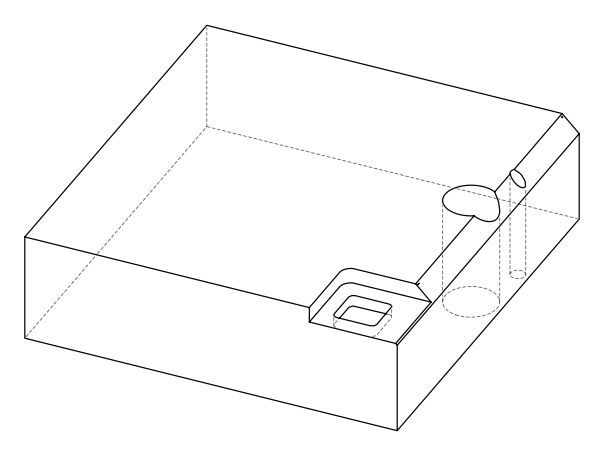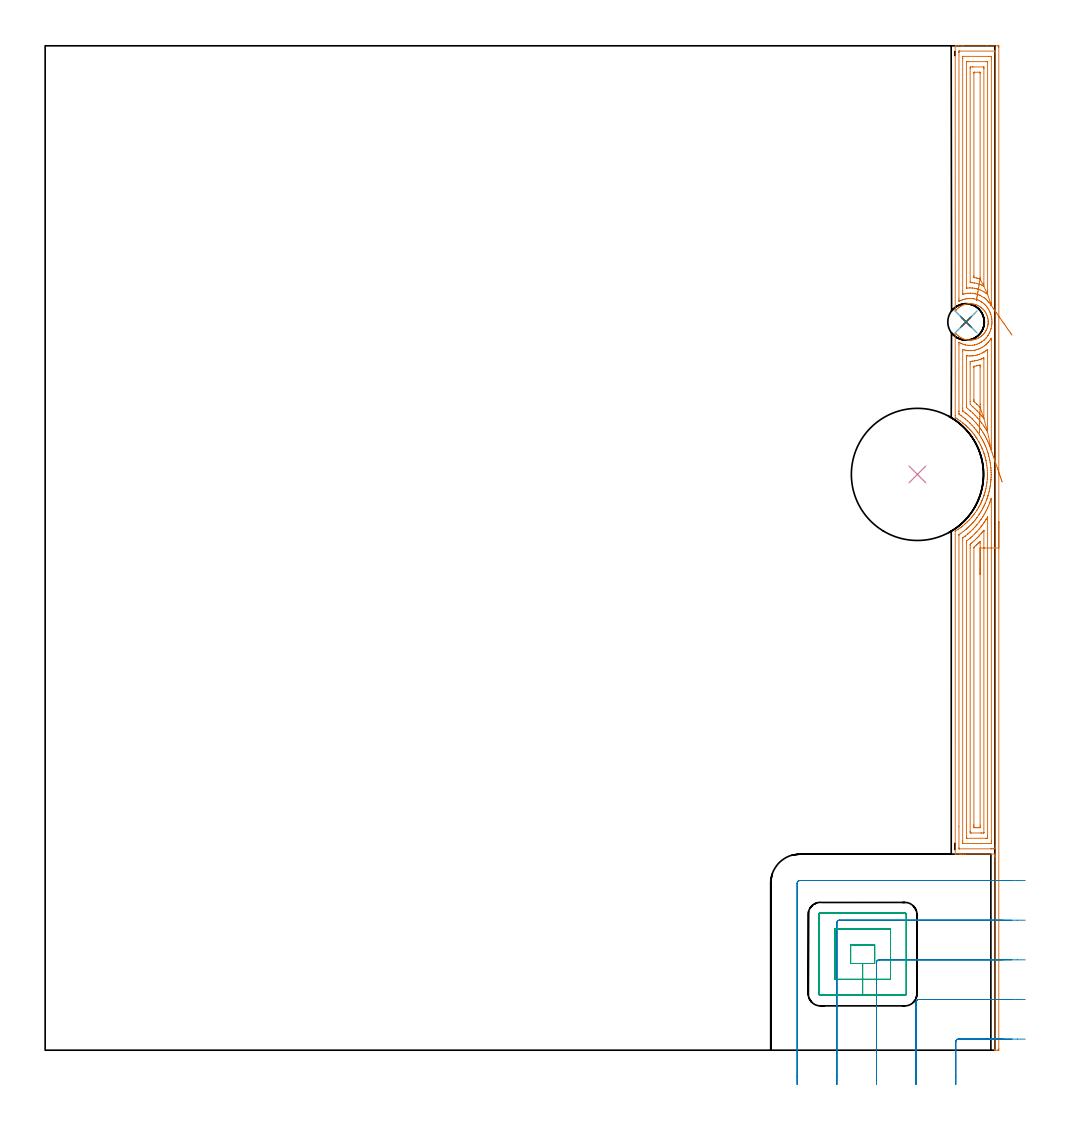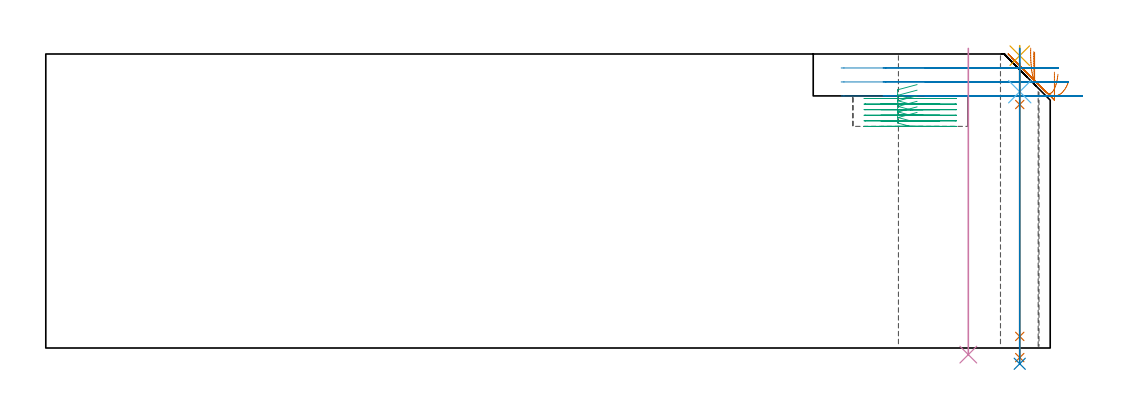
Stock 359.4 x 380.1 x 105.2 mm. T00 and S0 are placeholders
(PLAN: 8 operations, 7 tool changes, 23.2 min)
(1 AREA_MILL | FG_CHAMFER_SURFACE | UGT0205_001 | 14.86 min | 50200 mm3)
(2 MILL_CORNER_NOTCH_RECTANGULAR | CORNER_NOTCH_RECTANGULAR | UGT0201_104 | Follow Part, ap 5, ae 75% | 3.3 min | 85439 mm3)
(3 MILL_RECTANGULAR_POCKET | POCKET_RECTANGULAR_STRAIGHT | UGT0201_126 | Follow Part, ap 2, ae 75% | 3.52 min | 17321 mm3)
(4 INDEXABLE_INSERT_DRILL_THROUGH_HOLE_FROM_SOLID | STEP1HOLE | NXT0302_038 | 0.44 min | 204720 mm3)
(5 SPOT_DRILL | STEP1HOLE_1 | NXT0321_9005460120000 | 0.03 min | 0 mm3)
(6 DRILL_BLIND_HOLE_INTO_CENTER | STEP1HOLE_1 | NXT0301_061 | 0.06 min | 441 mm3)
(7 GUN_DRILL_THROUGH_HOLE | STEP1HOLE_1 | UGT0307_005 | 0.51 min | 4991 mm3)
(8 DRILL_TO_ENLARGE_THROUGH_HOLE | STEP1HOLE_1 | UGT0301_271 | 0.45 min | 9447 mm3)
(TOOL UGT0205_001 | Chamfer Mill 20 x 3 x 45 deg. | D20 FL50 Z2)
(TOOL UGT0201_104 | End Mill 20 mm | D20 FL22 Z2)
(TOOL UGT0201_126 | Carbide End Mill 8.0 | D8 FL15 Z4)
(TOOL NXT0302_038 | Index. Insert Drill 50mm [880-D5000L50-04] | D50 PA176 FL200 Z2)
(TOOL NXT0321_9005460120000 | NC Spot Drill, 142deg, 12mm, Carbide, Uncoated | D12 PA142 FL30 Z2)
(TOOL NXT0301_061 | Carbide Drill 9mm [860.1-0900-027A1-MM 2214] | D9 PA140 FL47 Z2)
(TOOL UGT0307_005 | Gun Drill 8.3 mm | D8.3 PA130 FL24 Z1)
(TOOL UGT0301_271 | Twist Drill 13.8 mm | D13.8 PA118 FL108 Z2)
(OP 1 AREA_MILL)
G17 G21 G94 G90
T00 M6
G54
G17 G0 G90 X360.9 Y200.05 S1061 M3
G43 Z115.2 H0
Z98.7
G94 G1 Y200.012 Z97.828 F250.
Y199.898 Z96.964
Y199.709 Z96.112
Y199.447 Z95.28
Y199.113 Z94.474
Y198.71 Z93.7
Y198.241 Z92.964
Y197.71 Z92.272
Y197.121 Z91.629
Y196.478 Z91.04
Y195.786 Z90.509
Y195.05 Z90.04
Y194.276 Z89.637
Y193.47 Z89.303
Y192.638 Z89.041
Y191.786 Z88.852
Y190.922 Z88.738
Y190.05 Z88.7
Y0.432
X360.896 Y0.174 Z88.704
X360.891 Y0.003 Z88.705
X360.87 Y0.001 Z88.726
X360.701 Y0. Z88.895
X360.53 Z89.064
X359.598 Z90.001
X359.497 Y0.004 Z90.095
X359.402 Y0.01 Z90.188
X359.4 Y0.174 Z90.2
Y73.18
X359.399 Y73.223 Z90.183
X359.395 Y73.229 Z90.181
X359.394 Y73.236 Z90.183
Y73.271 Z90.19
X359.392 Y73.282 Z90.187
X359.393 Y73.287 Z90.184
X359.396 Y73.292 Z90.185
X359.4 Y73.334 Z90.2
Y73.344
Y73.357
X359.392 Y73.363 Z90.186
X359.395 Y73.366 Z90.192
Y73.378 Z90.193
X359.392 Y73.385 Z90.192
X359.394 Y73.391 Z90.187
X359.399 Y73.396 Z90.19
X359.4 Y73.411 Z90.199
Y73.412 Z90.2
X359.388 Y73.444 Z90.187
X359.399 Y73.705 Z90.199
Y74.2
X348.272 Z101.322
X347.665 Z101.932
X347.396 Z102.2
X346.79 Z102.807
X346.521 Z103.075
X345.983 Z103.617
X344.627 Z104.972
X344.511 Y74.203 Z105.081
X344.402 Y74.21 Z105.189
X344.4 Y74.337 Z105.2
Y196.305
X344.403 Y196.419 Z105.189
X344.459 Y196.463 Z105.136
X344.468 Y196.468 Z105.127
X344.609 Y196.557 Z104.99
X345.361 Y197.033 Z104.239
X345.498 Y197.123 Z104.102
X345.606 Y197.195 Z103.993
X346.251 Y197.651 Z103.348
X346.444 Y197.794 Z103.155
X346.521 Y197.851 Z103.076
X346.612 Y197.918 Z102.987
X346.842 Y198.088 Z102.757
X346.959 Y198.181 Z102.637
X347.111 Y198.299 Z102.488
X347.142 Y198.324 Z102.457
X347.937 Y198.981 Z101.661
X348.032 Y199.064 Z101.566
X348.272 Y199.283 Z101.328
X348.598 Y199.581 Z101.001
X348.71 Y199.685 Z100.886
X348.923 Y199.878 Z100.676
X349.585 Y200.548 Z100.011
X349.789 Y200.752 Z99.811
X349.814 Y200.777 Z99.786
X350.461 Y201.502 Z99.135
X350.604 Y201.66 Z98.996
X350.704 Y201.777 Z98.895
X350.899 Y202.02 Z98.699
X350.974 Y202.113 Z98.624
X351.329 Y202.551 Z98.271
X351.595 Y202.897 Z98.004
X351.993 Y203.446 Z97.605
X352.485 Y204.165 Z97.113
X352.597 Y204.339 Z97.
X352.65 Y204.426 Z96.946
X352.784 Y204.644 Z96.811
X353.148 Y205.233 Z96.45
X353.339 Y205.562 Z96.26
X353.376 Y205.627 Z96.223
X353.65 Y206.134 Z95.948
X353.709 Y206.248 Z95.89
X353.878 Y206.58 Z95.719
X354.102 Y207.017 Z95.497
X354.109 Y207.031 Z95.49
X354.266 Y207.362 Z95.332
X354.446 Y207.766 Z95.154
X354.509 Y207.912 Z95.087
X354.513 Y207.921 Z95.083
X354.673 Y208.306 Z94.926
X354.698 Y208.367 Z94.901
X354.877 Y208.805 Z94.72
X355.068 Y209.3 Z94.532
X355.157 Y209.536 Z94.441
X355.212 Y209.698 Z94.385
X355.215 Y209.708 Z94.382
X355.277 Y209.897 Z94.323
X355.308 Y209.995 Z94.291
X355.357 Y210.154 Z94.238
X355.477 Y210.525 Z94.122
X355.498 Y210.591 Z94.101
X355.538 Y210.73 Z94.062
X355.569 Y210.84 Z94.03
X355.625 Y211.048 Z93.967
X355.753 Y211.495 Z93.841
X355.861 Y211.912 Z93.738
X355.894 Y212.043 Z93.705
X355.977 Y212.377 Z93.62
X356.047 Y212.689 Z93.55
X356.16 Y213.27 Z93.439
X356.182 Y213.401 Z93.417
X356.235 Y213.729 Z93.36
X356.31 Y214.175 Z93.287
X356.379 Y214.684 Z93.22
X356.429 Y215.057 Z93.169
X356.512 Y215.962 Z93.078
X356.548 Y216.509 Z93.044
X356.569 Y216.843 Z93.021
Y216.856 Z93.02
X356.588 Y217.289 Z93.008
X356.594 Y217.75 Z93.001
Y218.182 Z93.004
X356.582 Y218.643 Z93.012
X356.538 Y219.522 Z93.06
X356.459 Y220.43 Z93.133
X356.353 Y221.324 Z93.242
X356.214 Y222.217 Z93.384
X356.152 Y222.553 Z93.447
X356.05 Y223.094 Z93.546
X356.046 Y223.111 Z93.55
X355.948 Y223.55 Z93.649
X355.836 Y224.004 Z93.76
X355.715 Y224.45 Z93.885
X355.596 Y224.881 Z94.002
X355.544 Y225.048 Z94.054
X355.451 Y225.345 Z94.143
X355.38 Y225.581 Z94.218
X355.32 Y225.774 Z94.277
X355.314 Y225.791 Z94.282
X355.158 Y226.263 Z94.442
X355.058 Y226.53 Z94.541
X355.007 Y226.667 Z94.592
X354.693 Y227.448 Z94.905
X354.647 Y227.56 Z94.948
X354.639 Y227.578 Z94.956
X354.535 Y227.821 Z95.063
X354.445 Y228.025 Z95.151
X354.401 Y228.127 Z95.196
X354.261 Y228.453 Z95.339
X354.028 Y228.919 Z95.568
X353.807 Y229.365 Z95.792
X353.375 Y230.175 Z96.222
X353.338 Y230.239 Z96.259
X353.326 Y230.259 Z96.271
X352.805 Y231.132 Z96.794
X352.674 Y231.34 Z96.926
X352.486 Y231.636 Z97.114
X352.358 Y231.829 Z97.242
X352.223 Y232.025 Z97.377
X352.198 Y232.061 Z97.402
X351.888 Y232.493 Z97.708
X351.584 Y232.918 Z98.013
X351.218 Y233.386 Z98.379
X350.878 Y233.812 Z98.72
X350.705 Y234.023 Z98.895
X350.64 Y234.097 Z98.96
X350.407 Y234.366 Z99.193
X350.105 Y234.705 Z99.493
X349.813 Y235.02 Z99.785
X349.809 Y235.025 Z99.789
X349.254 Y235.598 Z100.344
X348.926 Y235.918 Z100.674
X348.71 Y236.121 Z100.886
X348.619 Y236.208 Z100.979
X348.61 Y236.216 Z100.989
X348.312 Y236.491 Z101.288
X348.184 Y236.603 Z101.416
X348.032 Y236.736 Z101.567
X347.649 Y237.063 Z101.949
X347.396 Y237.271 Z102.2
X347.262 Y237.384 Z102.337
X347.233 Y237.407 Z102.367
X347.142 Y237.479 Z102.458
X346.251 Y238.153 Z103.348
X346.122 Y238.247 Z103.477
X346.083 Y238.276 Z103.515
X345.361 Y238.767 Z104.238
X345.048 Y238.971 Z104.551
X344.733 Y239.17 Z104.865
X344.694 Y239.194 Z104.905
X344.563 Y239.278 Z105.036
X344.403 Y239.381 Z105.189
X344.4 Y240.088 Z105.2
Y271.361
X344.406 Y271.546 Z105.192
X344.497 Y271.44 Z105.103
X344.561 Y271.362 Z105.039
X344.593 Y271.321 Z105.007
X344.965 Y270.898 Z104.635
X345.361 Y270.496 Z104.239
X345.435 Y270.428 Z104.165
X345.836 Y270.111 Z103.764
X346.252 Y269.819 Z103.348
X346.714 Y269.535 Z102.886
X346.926 Y269.426 Z102.674
X347.142 Y269.326 Z102.458
X347.585 Y269.147 Z102.015
X348.033 Y268.996 Z101.567
X348.477 Y268.88 Z101.123
X348.923 Y268.794 Z100.677
X349.368 Y268.738 Z100.232
X349.814 Y268.711 Z99.786
X350.26 Y268.714 Z99.34
X350.705 Y268.746 Z98.895
X351.151 Y268.806 Z98.449
X351.595 Y268.896 Z98.005
X352.043 Y269.019 Z97.557
X352.486 Y269.173 Z97.114
X352.89 Y269.344 Z96.71
X353.287 Y269.535 Z96.313
X353.377 Y269.586 Z96.223
X353.828 Y269.872 Z95.772
X354.251 Y270.174 Z95.349
X354.267 Y270.186 Z95.333
X354.323 Y270.232 Z95.275
X354.401 Y270.298 Z95.193
X354.562 Y270.428 Z95.034
X354.867 Y270.72 Z94.733
X355.049 Y270.911 Z94.55
X355.158 Y271.025 Z94.442
X355.406 Y271.321 Z94.194
X355.569 Y271.549 Z94.03
X355.72 Y271.761 Z93.878
X355.861 Y271.982 Z93.738
X356.008 Y272.214 Z93.591
X356.048 Y272.285 Z93.551
X356.248 Y272.693 Z93.351
X356.427 Y273.108 Z93.173
X356.579 Y273.552 Z93.021
X356.591 Y273.595 Z93.009
X356.702 Y274.001 Z92.895
X356.71 Y274.042 Z92.886
X356.794 Y274.446 Z92.805
X356.824 Y274.667 Z92.774
X356.853 Y274.894 Z92.74
X356.855 Y274.936 Z92.736
X356.885 Y275.34 Z92.71
Y275.614 Z92.705
X356.886 Y275.717 Z92.706
X356.887 Y275.746 Z92.708
X356.885 Y275.787 Z92.705
X356.883 Y275.801
X356.862 Y276.234 Z92.737
X356.806 Y276.68 Z92.792
X356.719 Y277.128 Z92.88
X356.708 Y277.17 Z92.891
X356.603 Y277.573 Z92.997
X356.444 Y278.036 Z93.154
X356.267 Y278.466 Z93.329
X356.048 Y278.913 Z93.551
X355.919 Y279.139 Z93.681
X355.781 Y279.359 Z93.818
X355.478 Y279.776 Z94.119
X355.157 Y280.179 Z94.442
X355.093 Y280.252 Z94.506
X355.05 Y280.297 Z94.549
X354.897 Y280.455 Z94.703
X354.691 Y280.649 Z94.906
X354.58 Y280.744 Z95.015
X354.401 Y280.899 Z95.193
X354.319 Y280.971 Z95.279
X354.267 Y281.017 Z95.332
X354.185 Y281.08 Z95.415
X354.101 Y281.145 Z95.499
X353.743 Y281.387 Z95.857
X353.377 Y281.608 Z96.223
X352.935 Y281.834 Z96.665
X352.475 Y282.039 Z97.125
X352.037 Y282.183 Z97.563
X351.595 Y282.304 Z98.005
X351.151 Y282.394 Z98.449
X350.705 Y282.454 Z98.895
X350.26 Y282.486 Z99.34
X349.814 Y282.489 Z99.786
X349.368 Y282.462 Z100.232
X348.923 Y282.406 Z100.677
X348.477 Y282.32 Z101.123
X348.033 Y282.203 Z101.567
X347.527 Y282.039 Z102.073
X347.142 Y281.87 Z102.458
X346.692 Y281.644 Z102.908
X346.252 Y281.383 Z103.348
X345.9 Y281.145 Z103.7
X345.627 Y280.929 Z103.973
X345.361 Y280.697 Z104.239
X344.909 Y280.252 Z104.691
X344.684 Y279.991 Z104.916
X344.573 Y279.85 Z105.027
X344.485 Y279.747 Z105.112
X344.403 Y279.653 Z105.189
X344.4 Y279.85 Z105.2
Y379.926
X344.403 Y380.09 Z105.188
X344.542 Y380.097 Z105.051
X344.688 Y380.1 Z104.912
X344.964 Z104.636
X345.645 Z103.95
X346.861 Z102.735
X347.396 Z102.198
X356.456 Z93.141
X360.53 Z89.067
X360.801 Y380.097 Z88.796
X360.892 Y380.09 Z88.706
X360.899 Y379.997 Z88.699
X360.9 Y379.479 Z88.7
Y190.05
X359.486 Z90.114
Y77.465
X359.485 Y76.745 Z90.115
X359.483 Y76.571 Z90.117
X359.479 Y76.22 Z90.121
X359.137 Y76.206 Z90.463
X358.779 Y76.202 Z90.821
X358.267 Y76.2 Z91.333
X357.904 Z91.696
X346.008 Z103.592
X345.869 Y76.203 Z103.731
X345.846 Y76.205 Z103.754
X345.825 Y76.209 Z103.775
X345.821 Y76.237 Z103.779
X345.817 Y76.396 Z103.783
X345.815 Y76.571 Z103.785
X345.814 Y84.619 Z103.786
X345.815 Y194.878 Z103.785
X345.816 Y195.058 Z103.784
X345.819 Y195.102 Z103.781
X345.821 Y195.12 Z103.779
X345.831 Y195.13 Z103.769
X345.883 Y195.169 Z103.717
X346.244 Y195.411 Z103.356
X346.408 Y195.526 Z103.192
X346.521 Y195.606 Z103.079
X347.433 Y196.268 Z102.167
X347.482 Y196.305 Z102.118
X347.924 Y196.66 Z101.676
X348.272 Y196.942 Z101.328
X348.411 Y197.057 Z101.189
X348.58 Y197.198 Z101.02
X348.884 Y197.467 Z100.716
X349.148 Y197.703 Z100.452
X349.349 Y197.887 Z100.251
X349.571 Y198.092 Z100.029
X349.803 Y198.316 Z99.797
X350.023 Y198.533 Z99.577
X350.247 Y198.757 Z99.353
X350.471 Y198.985 Z99.129
X350.681 Y199.208 Z98.919
X350.899 Y199.443 Z98.701
X351.103 Y199.67 Z98.497
X351.289 Y199.879 Z98.311
X351.516 Y200.143 Z98.084
X351.774 Y200.449 Z97.826
X351.919 Y200.625 Z97.681
X352.037 Y200.772 Z97.563
X352.309 Y201.12 Z97.291
X352.65 Y201.561 Z96.95
X352.695 Y201.62 Z96.905
X352.728 Y201.666 Z96.872
X353.399 Y202.624 Z96.201
X353.425 Y202.662 Z96.175
X353.526 Y202.816 Z96.074
X353.77 Y203.203 Z95.83
X353.926 Y203.453 Z95.674
X354.108 Y203.753 Z95.492
X354.401 Y204.241 Z95.199
X354.44 Y204.307 Z95.16
X354.462 Y204.347 Z95.138
X354.749 Y204.885 Z94.851
X354.938 Y205.24 Z94.662
X355.008 Y205.377 Z94.592
X355.277 Y205.907 Z94.323
X355.35 Y206.059 Z94.25
X355.385 Y206.134 Z94.215
X355.624 Y206.672 Z93.976
X355.78 Y207.027 Z93.82
X355.846 Y207.183 Z93.754
X355.892 Y207.293 Z93.708
X356.149 Y207.924 Z93.451
X356.389 Y208.573 Z93.211
X356.475 Y208.814 Z93.125
X356.614 Y209.236 Z92.986
X356.766 Y209.708 Z92.834
X356.802 Y209.823 Z92.798
X356.828 Y209.912 Z92.772
X357.028 Y210.606 Z92.572
X357.208 Y211.311 Z92.392
X357.253 Y211.495 Z92.347
X357.377 Y212.032 Z92.223
X357.449 Y212.388 Z92.151
X357.523 Y212.776 Z92.077
X357.614 Y213.282 Z91.986
X357.637 Y213.418 Z91.963
X357.655 Y213.535 Z91.945
X357.748 Y214.175 Z91.852
X357.766 Y214.316 Z91.834
X357.857 Y215.069 Z91.743
X357.862 Y215.112 Z91.738
X357.904 Y215.54 Z91.696
X357.934 Y215.931 Z91.666
X357.936 Y215.962 Z91.664
X357.985 Y216.773 Z91.615
X357.988 Y216.856 Z91.612
X358.007 Y217.644 Z91.593
Y217.75
X358. Y218.545 Z91.6
X357.996 Y218.643 Z91.604
X357.958 Y219.481 Z91.642
X357.955 Y219.537 Z91.645
X357.904 Y220.235 Z91.696
X357.887 Y220.43 Z91.713
X357.885 Y220.449 Z91.715
X357.787 Y221.324 Z91.813
X357.771 Y221.459 Z91.829
X357.659 Y222.217 Z91.941
X357.613 Y222.514 Z91.987
X357.506 Y223.111 Z92.094
X357.41 Y223.614 Z92.19
X357.324 Y224.004 Z92.276
X357.138 Y224.785 Z92.462
X357.108 Y224.898 Z92.492
X357.028 Y225.191 Z92.572
X356.854 Y225.791 Z92.746
X356.778 Y226.046 Z92.822
X356.574 Y226.685 Z93.026
X356.332 Y227.395 Z93.268
X356.263 Y227.578 Z93.337
X356.152 Y227.864 Z93.448
X355.95 Y228.368 Z93.65
X355.907 Y228.472 Z93.693
X355.719 Y228.914 Z93.881
X355.516 Y229.365 Z94.084
X355.277 Y229.88 Z94.323
X355.129 Y230.184 Z94.471
X355.091 Y230.259 Z94.509
X354.891 Y230.653 Z94.709
X354.62 Y231.153 Z94.98
X354.401 Y231.546 Z95.199
X354.104 Y232.046 Z95.496
X353.619 Y232.845 Z95.981
X353.558 Y232.94 Z96.042
X353.526 Y232.988 Z96.074
X352.935 Y233.833 Z96.665
X352.65 Y234.229 Z96.95
X352.27 Y234.727 Z97.33
X351.774 Y235.349 Z97.826
X351.548 Y235.62 Z98.052
X350.899 Y236.357 Z98.701
X350.756 Y236.514 Z98.844
X350.023 Y237.27 Z99.577
X349.886 Y237.407 Z99.714
X349.148 Y238.098 Z100.452
X348.925 Y238.301 Z100.675
X348.272 Y238.854 Z101.328
X347.86 Y239.194 Z101.74
X347.396 Y239.548 Z102.204
X346.677 Y240.088 Z102.923
X346.521 Y240.196 Z103.079
X346.198 Y240.417 Z103.402
X345.977 Y240.571 Z103.623
X345.935 Y240.603 Z103.665
X345.821 Y240.696 Z103.779
X345.818 Y240.805 Z103.782
X345.816 Y240.981 Z103.784
X345.814 Y241.702 Z103.786
Y241.875
Y266.894
X345.815 Y267.614 Z103.785
X345.818 Y267.787 Z103.782
X345.821 Y267.867 Z103.779
X345.824 Y267.891 Z103.776
X345.854 Y267.877 Z103.746
X345.889 Y267.858 Z103.711
X346.013 Y267.787 Z103.587
X346.521 Y267.52 Z103.079
X346.985 Y267.314 Z102.615
X347.396 Y267.164 Z102.204
X347.768 Y267.041 Z101.832
X348.263 Y266.903 Z101.337
X348.307 Y266.894 Z101.293
X349.148 Y266.767 Z100.452
X349.29 Y266.748 Z100.31
X350.023 Y266.722 Z99.577
X350.192 Z99.408
X350.899 Y266.772 Z98.701
X351.007 Y266.783 Z98.593
X351.685 Y266.894 Z97.915
X351.759 Y266.909 Z97.841
X351.774 Y266.913 Z97.826
X352.44 Y267.108 Z97.16
X352.65 Y267.181 Z96.95
X353.081 Y267.348 Z96.519
X353.526 Y267.548 Z96.074
X353.685 Y267.624 Z95.915
X353.99 Y267.787 Z95.61
X354.243 Y267.949 Z95.357
X354.401 Y268.055 Z95.199
X354.764 Y268.311 Z94.836
X355.252 Y268.681 Z94.348
X355.266 Y268.692 Z94.334
X355.277 Y268.703 Z94.323
X355.713 Y269.129 Z93.887
X356.143 Y269.584 Z93.457
X356.152 Y269.596 Z93.448
X356.525 Y270.088 Z93.075
X356.796 Y270.468 Z92.804
X356.855 Y270.556 Z92.745
X356.889 Y270.61 Z92.711
X357.028 Y270.84 Z92.572
X357.215 Y271.171 Z92.385
X357.308 Y271.362 Z92.292
X357.5 Y271.774 Z92.1
X357.7 Y272.255 Z91.9
X357.734 Y272.342 Z91.866
X357.756 Y272.406 Z91.844
X357.904 Y272.859 Z91.696
X357.966 Y273.085 Z91.634
X357.982 Y273.149 Z91.618
X358.129 Y273.812 Z91.471
X358.172 Y274.042 Z91.428
X358.247 Y274.586 Z91.353
X358.273 Y274.936 Z91.327
X358.296 Y275.429 Z91.304
X358.297 Y275.829 Z91.303
X358.268 Y276.351 Z91.332
X358.23 Y276.723 Z91.37
X358.194 Y277.016 Z91.406
X358.131 Y277.384 Z91.469
X358.084 Y277.616 Z91.516
X357.904 Y278.346 Z91.696
X357.852 Y278.51 Z91.748
X357.825 Y278.59 Z91.775
X357.643 Y279.082 Z91.957
X357.511 Y279.403 Z92.089
X357.4 Y279.652 Z92.2
X357.139 Y280.183 Z92.461
X357.074 Y280.297 Z92.526
X357.028 Y280.373 Z92.572
X356.707 Y280.862 Z92.893
X356.469 Y281.191 Z93.131
X356.152 Y281.592 Z93.448
X355.93 Y281.853 Z93.67
X355.705 Y282.084 Z93.895
X355.277 Y282.476 Z94.323
X355.014 Y282.704 Z94.586
X354.662 Y282.978 Z94.938
X354.506 Y283.085 Z95.094
X354.401 Y283.153 Z95.199
X353.961 Y283.427 Z95.639
X353.526 Y283.648 Z96.074
X353.058 Y283.871 Z96.542
X352.65 Y284.024 Z96.95
X352.421 Y284.105 Z97.179
X351.774 Y284.278 Z97.826
X351.28 Y284.376 Z98.32
X350.899 Y284.427 Z98.701
X350.306 Y284.476 Z99.294
X350.023 Y284.478 Z99.577
X349.447 Y284.459 Z100.153
X349.148 Y284.432 Z100.452
X348.664 Y284.364 Z100.936
X348.272 Y284.289 Z101.328
X347.945 Y284.205 Z101.655
X347.396 Y284.041 Z102.204
X347.271 Y283.999 Z102.329
X346.935 Y283.871 Z102.665
X346.65 Y283.74 Z102.95
X346.521 Y283.677 Z103.079
X346.06 Y283.448 Z103.54
X345.821 Y283.331 Z103.779
X345.816 Y283.697 Z103.784
X345.815 Y283.871 Z103.785
X345.814 Y284.592 Z103.786
X345.815 Y377.519 Z103.785
X345.816 Y377.692 Z103.784
X345.82 Y378.052 Z103.78
X345.821 Y378.088 Z103.779
X345.882 Y378.092 Z103.718
X345.988 Y378.097 Z103.612
X346.122 Y378.099 Z103.478
X359.256 Z90.344
X359.426 Y378.094 Z90.174
X359.457 Y378.09 Z90.143
X359.479 Y378.083 Z90.121
X359.48 Y378.045 Z90.12
X359.484 Y377.866 Z90.116
X359.485 Y377.692 Z90.115
X359.486 Y376.971 Z90.114
Y190.05
X358.072 Z91.528
X358.071 Y79.252 Z91.529
X358.07 Y79.081 Z91.53
X358.064 Y78.358 Z91.536
X358.052 Y78.207 Z91.548
X357.028 Y78.2 Z92.572
X347.55 Y78.201 Z102.05
X347.396 Y78.205 Z102.204
X347.248 Y78.21 Z102.352
X347.236 Y78.358 Z102.364
X347.233 Y78.525 Z102.367
X347.229 Y79.252 Z102.371
Y79.423
Y192.902
X347.231 Y193.624 Z102.369
X347.233 Y193.791 Z102.367
X347.235 Y193.848 Z102.365
X347.268 Y193.887 Z102.332
X347.396 Y193.984 Z102.204
X347.699 Y194.209 Z101.901
X348.117 Y194.518 Z101.483
X348.205 Y194.586 Z101.395
X348.272 Y194.638 Z101.328
X349.182 Y195.376 Z100.418
X349.223 Y195.411 Z100.377
X349.652 Y195.79 Z99.948
X350.023 Y196.122 Z99.577
X350.118 Y196.208 Z99.482
X350.222 Y196.305 Z99.378
X350.899 Y196.962 Z98.701
X351.016 Y197.078 Z98.584
X351.134 Y197.198 Z98.466
X351.774 Y197.879 Z97.826
X351.97 Y198.092 Z97.63
X352.291 Y198.458 Z97.309
X352.65 Y198.874 Z96.95
X352.7 Y198.934 Z96.9
X352.743 Y198.985 Z96.857
X353.483 Y199.923 Z96.117
X353.526 Y199.98 Z96.074
X353.855 Y200.436 Z95.745
X354.097 Y200.772 Z95.503
X354.223 Y200.955 Z95.377
X354.401 Y201.219 Z95.199
X354.692 Y201.666 Z94.908
X354.921 Y202.029 Z94.679
X355.277 Y202.604 Z94.323
X355.583 Y203.141 Z94.017
X355.757 Y203.453 Z93.843
X355.897 Y203.714 Z93.703
X356.152 Y204.2 Z93.448
X356.202 Y204.296 Z93.398
X356.227 Y204.347 Z93.373
X356.493 Y204.893 Z93.107
X356.656 Y205.24 Z92.944
X356.774 Y205.5 Z92.826
X357.028 Y206.077 Z92.572
X357.045 Y206.117 Z92.555
X357.052 Y206.134 Z92.548
X357.3 Y206.75 Z92.3
X357.409 Y207.027 Z92.191
X357.547 Y207.391 Z92.053
X357.742 Y207.921 Z91.858
X357.784 Y208.042 Z91.816
X357.904 Y208.404 Z91.696
X358.003 Y208.713 Z91.597
X358.036 Y208.814 Z91.564
X358.05 Y208.85 Z91.55
X358.059 Y208.873 Z91.541
X358.065 Y208.841 Z91.535
X358.068 Y208.814 Z91.532
X358.071 Y208.684 Z91.529
Y208.643
X358.072 Y190.05 Z91.528
X356.657 Z92.943
Y81.039
X356.656 Y80.525 Z92.944
X356.653 Y80.352 Z92.947
X356.651 Y80.223 Z92.949
X356.563 Y80.21 Z93.037
X356.152 Y80.201 Z93.448
X356.098 Y80.2 Z93.502
X349.094 Z100.506
X348.74 Y80.207 Z100.86
X348.658 Y80.21 Z100.942
X348.65 Y80.261 Z100.95
X348.648 Y80.323 Z100.952
X348.644 Y80.659 Z100.956
X348.643 Y84.989 Z100.957
Y191.837
X348.645 Y192.35 Z100.955
X348.647 Y192.541 Z100.953
X348.65 Y192.63 Z100.95
X348.761 Y192.731 Z100.839
X349.466 Y193.299 Z100.134
X349.864 Y193.624 Z99.736
X349.951 Y193.698 Z99.649
X350.023 Y193.76 Z99.577
X350.421 Y194.112 Z99.179
X350.875 Y194.518 Z98.725
X351.801 Y195.411 Z97.799
X352.22 Y195.85 Z97.38
X352.653 Y196.302 Z96.947
X353.479 Y197.246 Z96.121
X353.526 Y197.302 Z96.074
X353.875 Y197.735 Z95.725
X354.16 Y198.092 Z95.44
X354.267 Y198.229 Z95.333
X354.401 Y198.404 Z95.199
X354.647 Y198.734 Z94.953
X354.831 Y198.985 Z94.769
X355.018 Y199.249 Z94.582
X355.277 Y199.618 Z94.323
X355.382 Y199.772 Z94.218
X355.453 Y199.879 Z94.147
X355.731 Y200.309 Z93.869
X356.026 Y200.772 Z93.574
X356.075 Y200.851 Z93.525
X356.152 Y200.978 Z93.448
X356.59 Y201.707 Z93.01
X356.609 Y201.737 Z92.991
X356.644 Y201.788 Z92.956
X356.651 Y201.717 Z92.949
X356.654 Y201.666 Z92.946
X356.656 Y201.374 Z92.944
X356.657 Y201.151 Z92.943
Y190.05
X355.243 Z94.357
X355.242 Y82.396 Z94.358
X355.241 Y82.289 Z94.359
X355.239 Y82.236 Z94.361
X355.237 Y82.216 Z94.363
X355.218 Y82.21 Z94.382
X355.011 Y82.203 Z94.589
X354.401 Y82.201 Z95.199
X354.139 Y82.2 Z95.461
X350.636 Y82.201 Z98.964
X350.177 Y82.207 Z99.423
X350.072 Y82.21 Z99.528
X350.064 Y82.392 Z99.536
X350.057 Y82.791 Z99.543
Y82.826
Y190.084
X350.061 Y190.944 Z99.539
X350.064 Y191.372 Z99.536
X350.071 Y191.47 Z99.529
X350.135 Y191.525 Z99.465
X350.24 Y191.616 Z99.36
X350.504 Y191.837 Z99.096
X350.72 Y192.02 Z98.88
X350.899 Y192.174 Z98.701
X351.191 Y192.433 Z98.409
X351.524 Y192.731 Z98.076
X351.655 Y192.852 Z97.945
X351.774 Y192.965 Z97.826
X352.108 Y193.284 Z97.492
X352.46 Y193.624 Z97.14
X352.556 Y193.72 Z97.044
X352.65 Y193.815 Z96.95
X352.992 Y194.169 Z96.608
X353.326 Y194.518 Z96.274
X353.424 Y194.622 Z96.176
X353.526 Y194.733 Z96.074
X353.842 Y195.088 Z95.758
X354.128 Y195.411 Z95.472
X354.255 Y195.56 Z95.345
X354.401 Y195.733 Z95.199
X354.657 Y196.044 Z94.943
X354.869 Y196.305 Z94.731
X355.196 Y196.714 Z94.404
X355.226 Y196.748 Z94.374
X355.234 Y196.755 Z94.366
X355.236 Y196.749 Z94.364
X355.239 Y196.669 Z94.361
X355.243 Y196.339 Z94.357
Y196.305
Y190.05
X353.829 Z95.771
Y85.197
X353.827 Y84.613 Z95.773
X353.825 Y84.308 Z95.775
X353.822 Y84.21 Z95.778
X353.728 Y84.207 Z95.872
X353.526 Y84.203 Z96.074
X353.054 Y84.2 Z96.546
X352.65 Z96.95
X352.179 Z97.421
X351.774 Y84.202 Z97.826
X351.64 Y84.205 Z97.96
X351.532 Y84.21 Z98.068
X351.478 Y84.223 Z98.122
X351.476 Y84.304 Z98.124
X351.473 Y84.613 Z98.127
X351.472 Y84.922 Z98.128
X351.471 Y85.506 Z98.129
X351.472 Y190.05 Z98.128
X351.473 Y190.205 Z98.127
X351.476 Y190.281 Z98.124
X351.478 Y190.315 Z98.122
X351.496 Y190.334 Z98.104
X351.774 Y190.586 Z97.826
X352.172 Y190.944 Z97.428
X352.423 Y191.175 Z97.177
X352.65 Y191.388 Z96.95
X352.877 Y191.605 Z96.723
X353.118 Y191.837 Z96.482
X353.325 Y192.042 Z96.275
X353.526 Y192.243 Z96.074
X353.765 Y192.487 Z95.835
X353.787 Y192.508 Z95.813
X353.816 Y192.532 Z95.784
X353.822 Y192.534 Z95.778
X353.824 Y192.531 Z95.776
X353.827 Y192.507 Z95.773
X353.828 Y192.469 Z95.772
X353.829 Y192.421 Z95.771
Y191.837
Y190.05
Y189.178 Z95.809
Y188.313 Z95.923
Y187.462 Z96.112
Y186.63 Z96.374
Y185.824 Z96.708
Y185.05 Z97.111
Y184.314 Z97.58
Y183.622 Z98.111
Y182.979 Z98.7
Y182.39 Z99.343
Y181.858 Z100.035
Y181.39 Z100.771
Y180.987 Z101.545
Y180.653 Z102.351
Y180.391 Z103.183
Y180.202 Z104.035
Y180.088 Z104.9
Y180.05 Z105.771
G0 X362.183 Y215.019 Z97.937
G1 X362.082 Y215.308 Z97.12
X361.959 Y215.665 Z96.334
X361.814 Y216.084 Z95.583
X361.649 Y216.564 Z94.873
X361.463 Y217.1 Z94.211
X361.26 Y217.689 Z93.6
X361.04 Y218.326 Z93.046
X360.805 Y219.007 Z92.553
X360.557 Y219.725 Z92.125
X360.297 Y220.476 Z91.764
X360.028 Y221.253 Z91.474
X359.753 Y222.052 Z91.257
X359.472 Y222.865 Z91.114
X359.187 Y223.688 Z91.047
X358.903 Y224.512 Z91.056
X358.619 Y225.333 Z91.141
X358.339 Y226.143 Z91.301
X358.065 Y226.937 Z91.535
X357.904 Y227.404 Z91.696
X357.845 Y227.578 Z91.755
X357.814 Y227.67 Z91.786
X357.524 Y228.472 Z92.076
X357.278 Y229.111 Z92.322
X357.174 Y229.365 Z92.426
X357.028 Y229.715 Z92.572
X356.789 Y230.259 Z92.811
X356.588 Y230.708 Z93.012
X356.371 Y231.153 Z93.229
X356.152 Y231.592 Z93.448
X355.915 Y232.046 Z93.685
X355.634 Y232.575 Z93.966
X355.424 Y232.94 Z94.176
X355.277 Y233.187 Z94.323
X354.876 Y233.833 Z94.724
X354.401 Y234.577 Z95.199
X354.302 Y234.727 Z95.298
X354.066 Y235.069 Z95.534
X353.67 Y235.62 Z95.93
X353.526 Y235.813 Z96.074
X352.978 Y236.514 Z96.622
X352.65 Y236.92 Z96.95
X352.233 Y237.407 Z97.367
X351.774 Y237.923 Z97.826
X351.423 Y238.301 Z98.177
X350.899 Y238.842 Z98.701
X350.725 Y239.017 Z98.875
X350.542 Y239.194 Z99.058
X350.023 Y239.675 Z99.577
X349.567 Y240.088 Z100.033
X349.148 Y240.448 Z100.452
X348.86 Y240.688 Z100.74
X348.501 Y240.981 Z101.099
X348.272 Y241.157 Z101.328
X347.61 Y241.657 Z101.99
X347.396 Y241.816 Z102.204
X347.318 Y241.875 Z102.282
X347.273 Y241.912 Z102.327
X347.235 Y241.946 Z102.365
X347.233 Y241.962 Z102.367
X347.231 Y242.044 Z102.369
X347.229 Y242.769 Z102.371
X347.228 Y242.94 Z102.372
X347.229 Y264.384 Z102.371
X347.234 Y265.107 Z102.366
X347.235 Y265.138 Z102.365
X347.271 Y265.131 Z102.329
X347.375 Y265.107 Z102.225
X347.406 Y265.097 Z102.194
X347.906 Y264.972 Z101.694
X348.272 Y264.897 Z101.328
X348.524 Y264.85 Z101.076
X349.148 Y264.761 Z100.452
X349.509 Y264.738 Z100.091
X350.023 Y264.722 Z99.577
X350.389 Y264.734 Z99.211
X350.899 Y264.77 Z98.701
X351.195 Y264.805 Z98.405
X351.774 Y264.904 Z97.826
X351.949 Y264.937 Z97.651
X352.61 Y265.107 Z96.99
X352.65 Y265.121 Z96.95
X353.284 Y265.353 Z96.316
X353.526 Y265.449 Z96.074
X353.901 Y265.617 Z95.699
X354.401 Y265.87 Z95.199
X354.485 Y265.915 Z95.115
X354.632 Y266. Z94.968
X355.023 Y266.259 Z94.577
X355.277 Y266.437 Z94.323
X355.537 Y266.628 Z94.063
X355.884 Y266.894 Z93.716
X356.03 Y267.019 Z93.57
X356.152 Y267.131 Z93.448
X356.482 Y267.451 Z93.118
X356.808 Y267.787 Z92.792
X356.914 Y267.904 Z92.686
X357.028 Y268.036 Z92.572
X357.31 Y268.393 Z92.29
X357.531 Y268.681 Z92.069
X357.688 Y268.901 Z91.912
X357.904 Y269.213 Z91.696
X358.049 Y269.426 Z91.551
X358.065 Y269.413 Z91.535
X358.068 Y269.407 Z91.532
X358.071 Y268.681 Z91.529
Y268.51
Y227.408
X358.065 Y226.937 Z91.535
X356.653 Y233.994 Z92.947
X356.624 Y234.039 Z92.976
X356.513 Y234.222 Z93.087
X356.303 Y234.573 Z93.297
X356.209 Y234.727 Z93.391
X356.152 Y234.817 Z93.448
X355.638 Y235.62 Z93.962
X355.277 Y236.167 Z94.323
X355.036 Y236.514 Z94.564
X354.401 Y237.398 Z95.199
X354.395 Y237.407 Z95.205
X354.369 Y237.44 Z95.231
X353.685 Y238.301 Z95.915
X353.526 Y238.493 Z96.074
X352.919 Y239.194 Z96.681
X352.65 Y239.494 Z96.95
X352.091 Y240.088 Z97.509
X351.774 Y240.41 Z97.826
X351.192 Y240.981 Z98.408
X350.899 Y241.253 Z98.701
X350.213 Y241.875 Z99.387
X350.023 Y242.036 Z99.577
X349.143 Y242.769 Z100.457
X348.65 Y243.277 Z100.95
X348.647 Y243.662 Z100.953
X348.644 Y244.176 Z100.956
X348.643 Y262.048 Z100.957
X348.645 Y262.426 Z100.955
X348.647 Y262.684 Z100.953
X348.65 Y262.802 Z100.95
X348.789 Y262.792 Z100.811
X349.148 Y262.759 Z100.452
X349.727 Y262.728 Z99.873
X350.023 Y262.722 Z99.577
X350.587 Y262.744 Z99.013
X350.899 Y262.768 Z98.701
X351.386 Y262.823 Z98.214
X351.774 Y262.889 Z97.826
X352.133 Y262.953 Z97.467
X352.65 Y263.088 Z96.95
X352.828 Y263.138 Z96.772
X353.393 Y263.32 Z96.207
X353.598 Y263.394 Z96.002
X354.401 Y263.746 Z95.199
X354.706 Y263.902 Z94.894
X355.273 Y264.213 Z94.327
X355.275 Y264.215 Z94.325
X355.801 Y264.572 Z93.799
X356.152 Y264.825 Z93.448
X356.313 Y264.943 Z93.287
X356.592 Y265.157 Z93.008
X356.616 Y265.173 Z92.984
X356.645 Y265.191 Z92.955
X356.65 Y265.171 Z92.95
X356.653 Y265.107 Z92.947
X356.656 Y264.973 Z92.944
X356.657 Y264.592 Z92.943
Y264.213
Y234.091
X356.653 Y233.994 Z92.947
X355.236 Y239.059 Z94.364
X355.206 Y239.079 Z94.394
X355.188 Y239.096 Z94.412
X355.105 Y239.194 Z94.495
X354.401 Y240.074 Z95.199
X354.389 Y240.088 Z95.211
X354.299 Y240.192 Z95.301
X353.607 Y240.981 Z95.993
X353.526 Y241.071 Z96.074
X352.762 Y241.875 Z96.838
X352.65 Y241.988 Z96.95
X351.851 Y242.769 Z97.749
X351.774 Y242.839 Z97.826
X351.132 Y243.424 Z98.468
X350.899 Y243.632 Z98.701
X350.866 Y243.662 Z98.734
X350.064 Y244.514 Z99.536
X350.057 Y245.449 Z99.543
Y259.746
X350.062 Y260.599 Z99.538
X350.064 Y260.639 Z99.536
X350.796 Y260.744 Z98.804
X350.899 Y260.757 Z98.701
X351.578 Y260.839 Z98.022
X351.774 Y260.871 Z97.826
X352.324 Y260.972 Z97.276
X352.65 Y261.055 Z96.95
X353.02 Y261.155 Z96.58
X353.526 Y261.314 Z96.074
X353.687 Y261.368 Z95.913
X354.132 Y261.533 Z95.468
X354.322 Y261.613 Z95.278
X354.401 Y261.648 Z95.199
X354.929 Y261.887 Z94.671
X355.163 Y261.993 Z94.437
X355.206 Y262.011 Z94.394
X355.236 Y262.015 Z94.364
X355.243 Y261.533 Z94.357
X355.242 Y239.23 Z94.358
X355.236 Y239.059 Z94.364
X353.822 Y243.269 Z95.778
X353.429 Y243.662 Z96.171
X352.65 Y244.415 Z96.95
X352.502 Y244.556 Z97.098
X351.774 Y245.227 Z97.826
X351.546 Y245.449 Z98.054
X351.478 Y245.527 Z98.122
X351.476 Y245.596 Z98.124
X351.473 Y245.741 Z98.127
X351.471 Y246.034 Z98.129
Y246.343
X351.472 Y258.268 Z98.128
X351.474 Y258.578 Z98.126
X351.478 Y258.783 Z98.122
X351.48 Y258.806 Z98.12
X351.487 Y258.809 Z98.113
X351.512 Y258.815 Z98.088
X351.563 Y258.823 Z98.037
X351.785 Y258.852 Z97.815
X352.517 Y258.988 Z97.083
X352.65 Y259.02 Z96.95
X353.215 Y259.169 Z96.385
X353.813 Y259.339 Z95.787
X353.822 Y259.161 Z95.778
X353.826 Y258.852 Z95.774
X353.828 Y258.544 Z95.772
X353.829 Y244.556 Z95.771
Y244.246
X353.827 Y243.662 Z95.773
X353.825 Y243.357 Z95.775
X353.822 Y243.269 Z95.778
X353.797 Y242.399 Z95.841
X353.772 Y241.538 Z95.98
X353.748 Y240.693 Z96.193
X353.724 Y239.869 Z96.479
X353.701 Y239.073 Z96.836
X353.679 Y238.312 Z97.261
X353.659 Y237.59 Z97.751
X353.639 Y236.914 Z98.301
X353.621 Y236.288 Z98.909
X353.605 Y235.718 Z99.569
X353.59 Y235.207 Z100.276
X353.577 Y234.76 Z101.025
X353.566 Y234.379 Z101.81
X353.557 Y234.069 Z102.625
X353.55 Y233.831 Z103.465
X353.546 Y233.667 Z104.321
X353.543 Y233.578 Z105.189
Y233.565 Z106.062
G0 Z115.2
X365.921 Y270.598
Z95.216
G1 X365.652 Y270.98 Z94.479
X365.347 Y271.414 Z93.786
X365.009 Y271.895 Z93.142
X364.639 Y272.42 Z92.552
X364.241 Y272.986 Z92.02
X363.819 Y273.587 Z91.55
X363.374 Y274.219 Z91.146
X362.91 Y274.878 Z90.811
X362.432 Y275.558 Z90.547
X361.942 Y276.255 Z90.357
X361.444 Y276.962 Z90.242
X360.943 Y277.675 Z90.203
X360.441 Y278.388 Z90.24
X359.944 Y279.095 Z90.352
X359.453 Y279.792 Z90.54
X358.974 Y280.473 Z90.801
X358.51 Y281.132 Z91.134
X358.065 Y281.766 Z91.535
X357.904 Y281.995 Z91.696
X357.843 Y282.084 Z91.757
X357.719 Y282.273 Z91.881
X357.179 Y282.978 Z92.421
X357.028 Y283.163 Z92.572
X356.7 Y283.533 Z92.9
X356.359 Y283.871 Z93.241
X356.152 Y284.059 Z93.448
X355.783 Y284.383 Z93.817
X355.303 Y284.765 Z94.297
X355.277 Y284.783 Z94.323
X355.222 Y284.821 Z94.378
X354.401 Y285.322 Z95.199
X353.748 Y285.658 Z95.852
X353.526 Y285.757 Z96.074
X353.357 Y285.83 Z96.243
X352.65 Y286.075 Z96.95
X352.086 Y286.233 Z97.514
X351.774 Y286.298 Z97.826
X351.422 Y286.365 Z98.178
X351.022 Y286.426 Z98.578
X350.899 Y286.435 Z98.701
X350.089 Y286.484 Z99.511
X350.023 Y286.483 Z99.577
X349.247 Y286.45 Z100.353
X349.148 Y286.44 Z100.452
X348.473 Y286.346 Z101.127
X348.272 Y286.308 Z101.328
X347.753 Y286.188 Z101.847
X347.396 Y286.097 Z102.204
X347.237 Y286.056 Z102.363
X347.232 Y286.38 Z102.368
X347.23 Y286.552 Z102.37
X347.229 Y286.723 Z102.371
X347.228 Y287.445 Z102.372
X347.229 Y375.183 Z102.371
X347.231 Y375.905 Z102.369
X347.234 Y376.071 Z102.366
X347.236 Y376.09 Z102.364
X347.254 Y376.093 Z102.346
X347.301 Y376.097 Z102.299
X347.396 Y376.099 Z102.204
X357.028 Z92.572
X357.716 Y376.096 Z91.884
X357.904 Y376.09 Z91.696
X358.065 Y376.067 Z91.535
X358.068 Y375.905 Z91.532
X358.07 Y375.735 Z91.53
X358.071 Y375.012 Z91.529
X358.072 Y374.84 Z91.528
X358.071 Y282.806 Z91.529
X358.07 Y282.084 Z91.53
X358.068 Y281.916 Z91.532
X358.065 Y281.766 Z91.535
X356.65 Y286.044 Z92.95
X356.152 Y286.395 Z93.448
X355.929 Y286.552 Z93.671
X355.277 Y286.963 Z94.323
X354.987 Y287.143 Z94.613
X354.42 Y287.445 Z95.18
X354.383 Y287.464 Z95.217
X353.826 Y287.713 Z95.774
X353.526 Y287.825 Z96.074
X352.949 Y288.034 Z96.651
X352.65 Y288.115 Z96.95
X352.267 Y288.214 Z97.333
X351.79 Y288.323 Z97.81
X351.707 Y288.339 Z97.893
X350.899 Y288.435 Z98.701
X350.794 Y288.445 Z98.806
X350.023 Y288.478 Z99.577
X349.887 Z99.713
X349.148 Y288.44 Z100.452
X348.74 Y288.4 Z100.86
X348.685 Y288.395 Z100.915
X348.658 Y288.396 Z100.942
X348.65 Y288.398 Z100.95
X348.648 Y288.409 Z100.952
X348.645 Y288.545 Z100.955
X348.643 Y288.717 Z100.957
Y373.739
X348.645 Y373.911 Z100.955
X348.648 Y374.048 Z100.952
X348.649 Y374.084 Z100.951
X348.666 Y374.09 Z100.934
X348.719 Y374.093 Z100.881
X349.148 Y374.1 Z100.452
X349.165 Z100.435
X356.17 Z93.43
X356.578 Y374.096 Z93.022
X356.629 Y374.093 Z92.971
X356.649 Y374.09 Z92.951
X356.651 Y374.077 Z92.949
X356.655 Y374.016 Z92.945
X356.656 Y373.957 Z92.944
X356.657 Y287.445 Z92.943
X356.656 Y286.931 Z92.944
X356.654 Y286.552 Z92.946
X356.65 Y286.044 Z92.95
X355.169 Y289.199 Z94.431
X355.085 Y289.232 Z94.515
X354.401 Y289.551 Z95.199
X353.876 Y289.768 Z95.724
X353.526 Y289.887 Z96.074
X352.768 Y290.126 Z96.832
X352.65 Y290.157 Z96.95
X352.609 Y290.167 Z96.991
X351.774 Y290.328 Z97.826
X351.542 Y290.364 Z98.059
X350.899 Y290.434 Z98.701
X350.572 Y290.459 Z99.028
X350.196 Y290.485 Z99.404
X350.128 Y290.491 Z99.472
X350.064 Y290.501 Z99.536
X350.057 Y291.019 Z99.543
Y371.438
X350.061 Y371.867 Z99.539
X350.064 Y372.072 Z99.536
X350.259 Y372.091 Z99.341
X350.899 Y372.098 Z98.701
X351.126 Y372.1 Z98.474
X355.132 Y372.099 Z94.468
X355.183 Y372.098 Z94.417
X355.219 Y372.094 Z94.381
X355.235 Y372.09 Z94.365
X355.237 Y372.074 Z94.363
X355.24 Y371.875 Z94.36
X355.243 Y371.472 Z94.357
Y371.438
Y290.126
X355.238 Y289.272 Z94.362
X355.236 Y289.232 Z94.364
X355.169 Y289.199 Z94.431
X353.823 Y291.87 Z95.777
X353.812 Y291.866 Z95.788
X353.757 Y291.878 Z95.843
X353.624 Y291.913 Z95.976
X353.485 Y291.955 Z96.115
X352.994 Y292.091 Z96.606
X352.65 Y292.171 Z96.95
X352.327 Y292.243 Z97.273
X351.774 Y292.339 Z97.826
X351.522 Y292.38 Z98.078
X351.491 Y292.388 Z98.109
X351.479 Y292.392 Z98.121
X351.477 Y292.41 Z98.123
X351.474 Y292.497 Z98.126
X351.472 Y292.806 Z98.128
X351.471 Y293.116 Z98.129
X351.472 Y369.65 Z98.128
X351.473 Y369.958 Z98.127
X351.477 Y370.062 Z98.123
X351.479 Y370.09 Z98.121
X351.5 Y370.093 Z98.1
X351.554 Y370.096 Z98.046
X351.774 Y370.099 Z97.826
X353.526 Z96.074
X353.672 Y370.097 Z95.928
X353.789 Y370.092 Z95.811
X353.82 Y370.09 Z95.78
X353.823 Y370.047 Z95.777
X353.826 Y369.96 Z95.774
X353.828 Y369.65 Z95.772
X353.829 Y292.497 Z95.771
X353.827 Y291.913 Z95.773
X353.825 Y291.88 Z95.775
X353.823 Y291.87 Z95.777
X353.678 Y291.03 Z95.96
X353.536 Y290.208 Z96.218
X353.399 Y289.412 Z96.547
X353.267 Y288.647 Z96.945
X353.142 Y287.919 Z97.409
X353.023 Y287.234 Z97.936
X352.913 Y286.596 Z98.521
X352.812 Y286.012 Z99.161
X352.721 Y285.484 Z99.85
X352.641 Y285.018 Z100.582
X352.572 Y284.616 Z101.354
X352.514 Y284.282 Z102.158
X352.469 Y284.019 Z102.988
X352.436 Y283.828 Z103.839
X352.415 Y283.71 Z104.703
X352.408 Y283.667 Z105.574
X352.414 Y283.7 Z106.446
X352.432 Y283.807 Z107.311
G0 Z115.2
M5
M2
(OP 2 MILL_CORNER_NOTCH_RECTANGULAR)
G17 G21 G94 G90
T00 M6
G54
G17 G0 G90 X362.4 Y4.2 S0 M3
G43 Z115.2 H0
Z100.2
G94 G1 X359.4 F250.
X345.594 F500.
G3 X344.6 Y3.206 R1.
G1 Y-10.
Y-13. F250.
G0 Z115.2
X362.4 Y19.2
Z100.2
G1 X359.4
X330.595 F500.
G3 X329.6 Y18.205 R1.
G1 Y-10.
Y-13. F250.
G0 Z115.2
X362.4 Y34.2
Z100.2
G1 X359.4
X315.595 F500.
G3 X314.6 Y33.205 R1.
G1 Y-10.
Y-13. F250.
G0 Z115.2
X362.4 Y49.2
Z100.2
G1 X359.4
X300.595 F500.
G3 X299.6 Y48.205 R1.
G1 Y-10.
Y-13. F250.
G0 Z115.2
X362.4 Y64.2
Z100.2
G1 X359.4
X285.595 F500.
G3 X284.6 Y63.205 R1.
G1 Y-10.
Y-13. F250.
G0 Z115.2
X365.9 Y4.2
Z95.2
G1 X362.9
X345.594 F500.
G3 X344.6 Y3.206 R1.
G1 Y-10.
Y-13. F250.
G0 Z115.2
X365.9 Y19.2
Z95.2
G1 X362.9
X330.595 F500.
G3 X329.6 Y18.205 R1.
G1 Y-10.
Y-13. F250.
G0 Z115.2
X365.9 Y34.2
Z95.2
G1 X362.9
X315.595 F500.
G3 X314.6 Y33.205 R1.
G1 Y-10.
Y-13. F250.
G0 Z115.2
X365.9 Y49.2
Z95.2
G1 X362.9
X300.595 F500.
G3 X299.6 Y48.205 R1.
G1 Y-10.
Y-13. F250.
G0 Z115.2
X365.9 Y64.2
Z95.2
G1 X362.9
X285.595 F500.
G3 X284.6 Y63.205 R1.
G1 Y-10.
Y-13. F250.
G0 Z115.2
X370.899 Y4.2
Z90.2
G1 X367.899
X345.594 F500.
G3 X344.6 Y3.206 R1.
G1 Y-10.
Y-13. F250.
G0 Z115.2
X370.899 Y19.2
Z90.2
G1 X367.899
X330.595 F500.
G3 X329.6 Y18.205 R1.
G1 Y-10.
Y-13. F250.
G0 Z115.2
X370.899 Y34.2
Z90.2
G1 X367.899
X315.595 F500.
G3 X314.6 Y33.205 R1.
G1 Y-10.
Y-13. F250.
G0 Z115.2
X370.899 Y49.2
Z90.2
G1 X367.899
X300.595 F500.
G3 X299.6 Y48.205 R1.
G1 Y-10.
Y-13. F250.
G0 Z115.2
X370.899 Y64.2
Z90.2
G1 X367.899
X285.595 F500.
G3 X284.6 Y63.205 R1.
G1 Y-10.
Y-13. F250.
G0 Z115.2
M5
M2
(OP 3 MILL_RECTANGULAR_POCKET)
G17 G21 G94 G90
T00 M6
G54
G17 G0 G90 X311.782 Y39.9 S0 M3
G43 Z115.2 H0
Z94.254
G94 G1 X304.8 Z92.383 F250.
Y32.8 Z90.481
X309.35 Z89.261
X313.9 F500.
Y39.9
X304.8
Y32.8
X309.35
Y26.8
X319.9
Y45.9
X298.8
Y26.8
X309.35
Y20.8
X325.4
G3 X325.9 Y21.3 R0.5
G1 Y51.4
G3 X325.4 Y51.9 R0.5
G1 X293.3
G3 X292.8 Y51.4 R0.5
G1 Y21.3
G3 X293.3 Y20.8 R0.5
G1 X309.35
X310.35
G0 X311.782 Y39.9 Z92.261
G1 X304.8 Z90.391 F250.
Y32.8 Z88.488
X309.35 Z87.269
X313.9 F500.
Y39.9
X304.8
Y32.8
X309.35
Y26.8
X319.9
Y45.9
X298.8
Y26.8
X309.35
Y20.8
X325.4
G3 X325.9 Y21.3 R0.5
G1 Y51.4
G3 X325.4 Y51.9 R0.5
G1 X293.3
G3 X292.8 Y51.4 R0.5
G1 Y21.3
G3 X293.3 Y20.8 R0.5
G1 X309.35
X310.35
G0 X311.782 Y39.9 Z90.269
G1 X304.8 Z88.399 F250.
Y32.8 Z86.496
X309.35 Z85.277
X313.9 F500.
Y39.9
X304.8
Y32.8
X309.35
Y26.8
X319.9
Y45.9
X298.8
Y26.8
X309.35
Y20.8
X325.4
G3 X325.9 Y21.3 R0.5
G1 Y51.4
G3 X325.4 Y51.9 R0.5
G1 X293.3
G3 X292.8 Y51.4 R0.5
G1 Y21.3
G3 X293.3 Y20.8 R0.5
G1 X309.35
X310.35
G0 X311.782 Y39.9 Z88.277
G1 X304.8 Z86.406 F250.
Y32.8 Z84.504
X309.35 Z83.285
X313.9 F500.
Y39.9
X304.8
Y32.8
X309.35
Y26.8
X319.9
Y45.9
X298.8
Y26.8
X309.35
Y20.8
X325.4
G3 X325.9 Y21.3 R0.5
G1 Y51.4
G3 X325.4 Y51.9 R0.5
G1 X293.3
G3 X292.8 Y51.4 R0.5
G1 Y21.3
G3 X293.3 Y20.8 R0.5
G1 X309.35
X310.35
G0 X311.782 Y39.9 Z86.285
G1 X304.8 Z84.414 F250.
Y32.8 Z82.511
X309.35 Z81.292
X313.9 F500.
Y39.9
X304.8
Y32.8
X309.35
Y26.8
X319.9
Y45.9
X298.8
Y26.8
X309.35
Y20.8
X325.4
G3 X325.9 Y21.3 R0.5
G1 Y51.4
G3 X325.4 Y51.9 R0.5
G1 X293.3
G3 X292.8 Y51.4 R0.5
G1 Y21.3
G3 X293.3 Y20.8 R0.5
G1 X309.35
X310.35
G0 X311.782 Y39.9 Z84.292
G1 X304.8 Z82.422 F250.
Y32.8 Z80.519
X309.35 Z79.3
X313.9 F500.
Y39.9
X304.8
Y32.8
X309.35
Y26.8
X319.9
Y45.9
X298.8
Y26.8
X309.35
Y20.8
X325.4
G3 X325.9 Y21.3 R0.5
G1 Y51.4
G3 X325.4 Y51.9 R0.5
G1 X293.3
G3 X292.8 Y51.4 R0.5
G1 Y21.3
G3 X293.3 Y20.8 R0.5
G1 X309.35
X310.35
G0 Z115.2
M5
M2
(OP 4 INDEXABLE_INSERT_DRILL_THROUGH_HOLE_FROM_SOLID)
G17 G21 G94 G90
T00 M6
G54
G17 G0 G90 X330.1 Y217.9 S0 M3
G43 Z115.2 H1
G94 G81 G98 Z-2.373 F250. R107.2
G80
M5
M2
(OP 5 SPOT_DRILL)
G17 G21 G94 G90
T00 M6
G54
G17 G0 G90 X348.5 Y275.6 S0 M3
G43 Z115.2 H0
G94 G81 G98 Z104.606 F250. R108.2
G80
M5
M2
(OP 6 DRILL_BLIND_HOLE_INTO_CENTER)
G17 G21 G94 G90
T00 M6
G54
G17 G0 G90 X348.5 Y275.6 S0 M3
G43 Z115.2 H1
G94 G81 G98 Z91.7 F250. R107.2
G80
M5
M2
(OP 7 GUN_DRILL_THROUGH_HOLE)
G17 G21 G94 G90
T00 M6
G54
G17 G0 G90 X348.5 Y275.6 M8
G43 Z115.2 H0
Z102.008
S716 M3
G94 G1 Z87.125 F125. M26
G4 X.084
Z4.15 F250.
G4 X.084
Z-3.435 F125.
G4 X.084
M5
M9
G0 Z102.008
Z115.2
M2
(OP 8 DRILL_TO_ENLARGE_THROUGH_HOLE)
G17 G21 G94 G90
T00 M6
G54
G17 G0 G90 X348.5 Y275.6 S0 M3
G43 Z115.2 H0
G94 G73 G98 Z-5.646 F250. Q12.316 R107.2
G80
M5
M2
